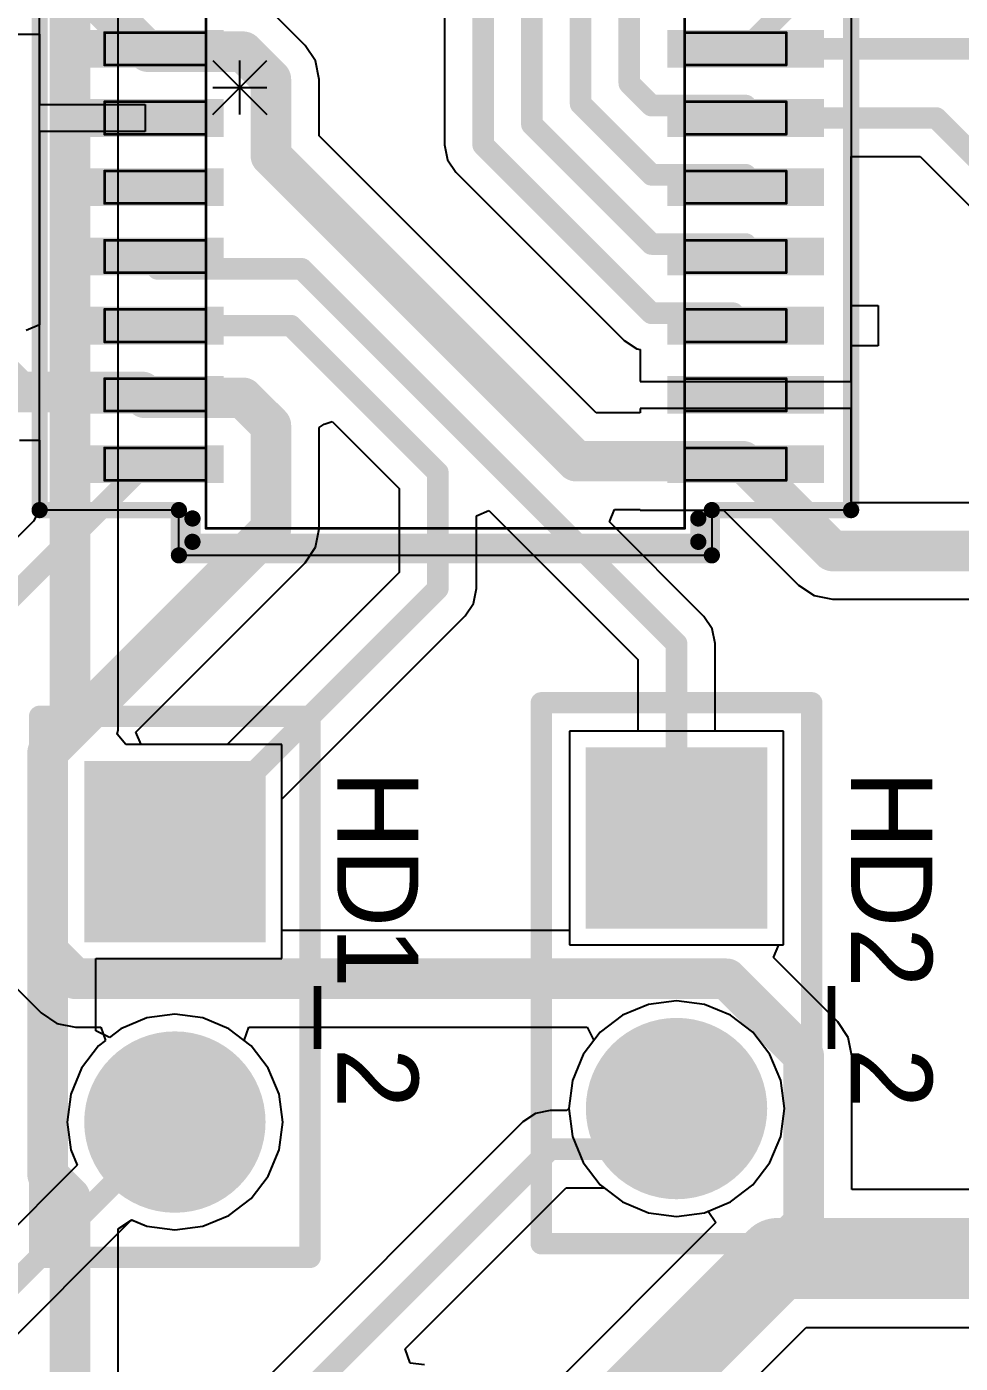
# Model space of a CAD drawing. Header units: millimetres. Extents: x 0.67 to 7.75, y 0.64 to 6.06.
# Drawn here: x 3.348 to 3.6931, y 1.9307 to 2.4248 of the extents above; entities that cross this region are included whole.
import ezdxf

# ---------------------------------------------------------------- set-up
doc = ezdxf.new("R2010")
doc.units = ezdxf.units.MM
doc.header["$MEASUREMENT"] = 0
for name, color, linetype in [('BottomLayer', 5, 'Continuous'), ('BottomSolder', 6, 'Continuous'), ('Mechanical13', 56, 'Continuous'), ('Mechanical15', 56, 'Continuous'), ('MultiLayer', 9, 'Continuous'), ('PadHoleLayer', 156, 'Continuous'), ('TopLayer', 1, 'Continuous'), ('TopOverlay', 2, 'Continuous'), ('TopPaste', 8, 'Continuous'), ('TopSolder', 216, 'Continuous')]:
    doc.layers.add(name, color=color, linetype=linetype)

# ---------------------------------------------------------------- blocks, each defined once
blk = doc.blocks.new('RU_14_66')
at = {"layer": 'Mechanical13'}
for p, q in [((-0.086, 0.07249), (-0.06601, 0.0525)), ((-0.086, 0.0525), (-0.06601, 0.07249)), ((-0.076, 0.0525), (-0.076, 0.07249)), ((-0.086, 0.0625), (-0.06601, 0.0625))]:
    blk.add_line(p, q, dxfattribs=at)
at = {"layer": 'Mechanical13', "const_width": 0.001}
for points in [[(-0.0885, -0.1005), (-0.0885, 0.1005)], [(-0.0885, 0.1005), (0.0885, 0.1005)], [(0.0885, -0.1005), (0.0885, 0.1005)], [(-0.126, 0.07077), (-0.126, 0.08277)], [(-0.126, 0.08277), (-0.0885, 0.08277)], [(-0.0885, 0.07077), (-0.0885, 0.08277)], [(0.0885, 0.08277), (0.126, 0.08277)], [(0.0885, 0.07077), (0.0885, 0.08277)], [(0.126, 0.07077), (0.126, 0.08277)], [(-0.126, 0.07077), (-0.0885, 0.07077)], [(0.0885, 0.07077), (0.126, 0.07077)], [(-0.126, 0.04518), (-0.126, 0.05718)], [(-0.126, 0.05718), (-0.0885, 0.05718)], [(-0.0885, 0.04518), (-0.0885, 0.05718)], [(0.0885, 0.05718), (0.126, 0.05718)], [(0.0885, 0.04518), (0.0885, 0.05718)], [(0.126, 0.04518), (0.126, 0.05718)], [(-0.126, 0.04518), (-0.0885, 0.04518)], [(0.0885, 0.04518), (0.126, 0.04518)], [(-0.126, 0.01959), (-0.126, 0.03159)], [(-0.126, 0.03159), (-0.0885, 0.03159)], [(-0.0885, 0.01959), (-0.0885, 0.03159)], [(0.0885, 0.03159), (0.126, 0.03159)], [(0.0885, 0.01959), (0.0885, 0.03159)], [(0.126, 0.01959), (0.126, 0.03159)], [(-0.126, 0.01959), (-0.0885, 0.01959)], [(0.0885, 0.01959), (0.126, 0.01959)], [(-0.126, -0.006), (-0.126, 0.006)], [(-0.126, 0.006), (-0.0885, 0.006)], [(-0.0885, -0.006), (-0.0885, 0.006)], [(0.0885, 0.006), (0.126, 0.006)], [(0.0885, -0.006), (0.0885, 0.006)], [(0.126, -0.006), (0.126, 0.006)], [(-0.126, -0.006), (-0.0885, -0.006)], [(0.0885, -0.006), (0.126, -0.006)], [(-0.126, -0.03159), (-0.126, -0.01959)], [(-0.126, -0.01959), (-0.0885, -0.01959)], [(-0.0885, -0.03159), (-0.0885, -0.01959)], [(0.0885, -0.01959), (0.126, -0.01959)], [(0.0885, -0.03159), (0.0885, -0.01959)], [(0.126, -0.03159), (0.126, -0.01959)], [(-0.126, -0.03159), (-0.0885, -0.03159)], [(0.0885, -0.03159), (0.126, -0.03159)], [(-0.126, -0.05718), (-0.126, -0.04518)], [(-0.126, -0.04518), (-0.0885, -0.04518)], [(-0.0885, -0.05718), (-0.0885, -0.04518)], [(0.0885, -0.04518), (0.126, -0.04518)], [(0.0885, -0.05718), (0.0885, -0.04518)], [(0.126, -0.05718), (0.126, -0.04518)], [(-0.126, -0.05718), (-0.0885, -0.05718)], [(0.0885, -0.05718), (0.126, -0.05718)], [(-0.126, -0.08277), (-0.126, -0.07077)], [(-0.126, -0.07077), (-0.0885, -0.07077)], [(-0.0885, -0.08277), (-0.0885, -0.07077)], [(0.0885, -0.07077), (0.126, -0.07077)], [(0.0885, -0.08277), (0.0885, -0.07077)], [(0.126, -0.08277), (0.126, -0.07077)], [(-0.126, -0.08277), (-0.0885, -0.08277)], [(0.0885, -0.08277), (0.126, -0.08277)], [(-0.0885, -0.1005), (0.0885, -0.1005)]]:
    blk.add_lwpolyline(points, dxfattribs=at)
at = {"layer": 'Mechanical13', "const_width": 0.0005}
for points in [[(-0.08875, 0.1005, 1), (-0.08825, 0.1005, 1)], [(-0.08875, 0.1005, 1), (-0.08825, 0.1005, 1)], [(0.08825, 0.1005, 1), (0.08875, 0.1005, 1)], [(0.08825, 0.1005, 1), (0.08875, 0.1005, 1)], [(-0.12625, 0.08277, 1), (-0.12575, 0.08277, 1)], [(-0.12625, 0.08277, 1), (-0.12575, 0.08277, 1)], [(-0.08875, 0.08277, 1), (-0.08825, 0.08277, 1)], [(-0.08875, 0.08277, 1), (-0.08825, 0.08277, 1)], [(0.08825, 0.08277, 1), (0.08875, 0.08277, 1)], [(0.08825, 0.08277, 1), (0.08875, 0.08277, 1)], [(0.12575, 0.08277, 1), (0.12625, 0.08277, 1)], [(0.12575, 0.08277, 1), (0.12625, 0.08277, 1)], [(-0.12625, 0.07077, 1), (-0.12575, 0.07077, 1)], [(-0.12625, 0.07077, 1), (-0.12575, 0.07077, 1)], [(-0.08875, 0.07077, 1), (-0.08825, 0.07077, 1)], [(-0.08875, 0.07077, 1), (-0.08825, 0.07077, 1)], [(0.08825, 0.07077, 1), (0.08875, 0.07077, 1)], [(0.08825, 0.07077, 1), (0.08875, 0.07077, 1)], [(0.12575, 0.07077, 1), (0.12625, 0.07077, 1)], [(0.12575, 0.07077, 1), (0.12625, 0.07077, 1)], [(-0.12625, 0.05718, 1), (-0.12575, 0.05718, 1)], [(-0.12625, 0.05718, 1), (-0.12575, 0.05718, 1)], [(-0.08875, 0.05718, 1), (-0.08825, 0.05718, 1)], [(-0.08875, 0.05718, 1), (-0.08825, 0.05718, 1)], [(0.08825, 0.05718, 1), (0.08875, 0.05718, 1)], [(0.08825, 0.05718, 1), (0.08875, 0.05718, 1)], [(0.12575, 0.05718, 1), (0.12625, 0.05718, 1)], [(0.12575, 0.05718, 1), (0.12625, 0.05718, 1)], [(-0.12625, 0.04518, 1), (-0.12575, 0.04518, 1)], [(-0.12625, 0.04518, 1), (-0.12575, 0.04518, 1)], [(-0.08875, 0.04518, 1), (-0.08825, 0.04518, 1)], [(-0.08875, 0.04518, 1), (-0.08825, 0.04518, 1)], [(0.08825, 0.04518, 1), (0.08875, 0.04518, 1)], [(0.08825, 0.04518, 1), (0.08875, 0.04518, 1)], [(0.12575, 0.04518, 1), (0.12625, 0.04518, 1)], [(0.12575, 0.04518, 1), (0.12625, 0.04518, 1)], [(-0.12625, 0.03159, 1), (-0.12575, 0.03159, 1)], [(-0.12625, 0.03159, 1), (-0.12575, 0.03159, 1)], [(-0.08875, 0.03159, 1), (-0.08825, 0.03159, 1)], [(-0.08875, 0.03159, 1), (-0.08825, 0.03159, 1)], [(0.08825, 0.03159, 1), (0.08875, 0.03159, 1)], [(0.08825, 0.03159, 1), (0.08875, 0.03159, 1)], [(0.12575, 0.03159, 1), (0.12625, 0.03159, 1)], [(0.12575, 0.03159, 1), (0.12625, 0.03159, 1)], [(-0.12625, 0.01959, 1), (-0.12575, 0.01959, 1)], [(-0.12625, 0.01959, 1), (-0.12575, 0.01959, 1)], [(-0.08875, 0.01959, 1), (-0.08825, 0.01959, 1)], [(-0.08875, 0.01959, 1), (-0.08825, 0.01959, 1)], [(0.08825, 0.01959, 1), (0.08875, 0.01959, 1)], [(0.08825, 0.01959, 1), (0.08875, 0.01959, 1)], [(0.12575, 0.01959, 1), (0.12625, 0.01959, 1)], [(0.12575, 0.01959, 1), (0.12625, 0.01959, 1)], [(-0.12625, 0.006, 1), (-0.12575, 0.006, 1)], [(-0.12625, 0.006, 1), (-0.12575, 0.006, 1)], [(-0.08875, 0.006, 1), (-0.08825, 0.006, 1)], [(-0.08875, 0.006, 1), (-0.08825, 0.006, 1)], [(0.08825, 0.006, 1), (0.08875, 0.006, 1)], [(0.08825, 0.006, 1), (0.08875, 0.006, 1)], [(0.12575, 0.006, 1), (0.12625, 0.006, 1)], [(0.12575, 0.006, 1), (0.12625, 0.006, 1)], [(-0.12625, -0.006, 1), (-0.12575, -0.006, 1)], [(-0.12625, -0.006, 1), (-0.12575, -0.006, 1)], [(-0.08875, -0.006, 1), (-0.08825, -0.006, 1)], [(-0.08875, -0.006, 1), (-0.08825, -0.006, 1)], [(0.08825, -0.006, 1), (0.08875, -0.006, 1)], [(0.08825, -0.006, 1), (0.08875, -0.006, 1)], [(0.12575, -0.006, 1), (0.12625, -0.006, 1)], [(0.12575, -0.006, 1), (0.12625, -0.006, 1)], [(-0.12625, -0.01959, 1), (-0.12575, -0.01959, 1)], [(-0.12625, -0.01959, 1), (-0.12575, -0.01959, 1)], [(-0.08875, -0.01959, 1), (-0.08825, -0.01959, 1)], [(-0.08875, -0.01959, 1), (-0.08825, -0.01959, 1)], [(0.08825, -0.01959, 1), (0.08875, -0.01959, 1)], [(0.08825, -0.01959, 1), (0.08875, -0.01959, 1)], [(0.12575, -0.01959, 1), (0.12625, -0.01959, 1)], [(0.12575, -0.01959, 1), (0.12625, -0.01959, 1)], [(-0.12625, -0.03159, 1), (-0.12575, -0.03159, 1)], [(-0.12625, -0.03159, 1), (-0.12575, -0.03159, 1)], [(-0.08875, -0.03159, 1), (-0.08825, -0.03159, 1)], [(-0.08875, -0.03159, 1), (-0.08825, -0.03159, 1)], [(0.08825, -0.03159, 1), (0.08875, -0.03159, 1)], [(0.08825, -0.03159, 1), (0.08875, -0.03159, 1)], [(0.12575, -0.03159, 1), (0.12625, -0.03159, 1)], [(0.12575, -0.03159, 1), (0.12625, -0.03159, 1)], [(-0.12625, -0.04518, 1), (-0.12575, -0.04518, 1)], [(-0.12625, -0.04518, 1), (-0.12575, -0.04518, 1)], [(-0.08875, -0.04518, 1), (-0.08825, -0.04518, 1)], [(-0.08875, -0.04518, 1), (-0.08825, -0.04518, 1)], [(0.08825, -0.04518, 1), (0.08875, -0.04518, 1)], [(0.08825, -0.04518, 1), (0.08875, -0.04518, 1)], [(0.12575, -0.04518, 1), (0.12625, -0.04518, 1)], [(0.12575, -0.04518, 1), (0.12625, -0.04518, 1)], [(-0.12625, -0.05718, 1), (-0.12575, -0.05718, 1)], [(-0.12625, -0.05718, 1), (-0.12575, -0.05718, 1)], [(-0.08875, -0.05718, 1), (-0.08825, -0.05718, 1)], [(-0.08875, -0.05718, 1), (-0.08825, -0.05718, 1)], [(0.08825, -0.05718, 1), (0.08875, -0.05718, 1)], [(0.08825, -0.05718, 1), (0.08875, -0.05718, 1)], [(0.12575, -0.05718, 1), (0.12625, -0.05718, 1)], [(0.12575, -0.05718, 1), (0.12625, -0.05718, 1)], [(-0.12625, -0.07077, 1), (-0.12575, -0.07077, 1)], [(-0.12625, -0.07077, 1), (-0.12575, -0.07077, 1)], [(-0.08875, -0.07077, 1), (-0.08825, -0.07077, 1)], [(-0.08875, -0.07077, 1), (-0.08825, -0.07077, 1)], [(0.08825, -0.07077, 1), (0.08875, -0.07077, 1)], [(0.08825, -0.07077, 1), (0.08875, -0.07077, 1)], [(0.12575, -0.07077, 1), (0.12625, -0.07077, 1)], [(0.12575, -0.07077, 1), (0.12625, -0.07077, 1)], [(-0.12625, -0.08277, 1), (-0.12575, -0.08277, 1)], [(-0.12625, -0.08277, 1), (-0.12575, -0.08277, 1)], [(-0.08875, -0.08277, 1), (-0.08825, -0.08277, 1)], [(-0.08875, -0.08277, 1), (-0.08825, -0.08277, 1)], [(0.08825, -0.08277, 1), (0.08875, -0.08277, 1)], [(0.08825, -0.08277, 1), (0.08875, -0.08277, 1)], [(0.12575, -0.08277, 1), (0.12625, -0.08277, 1)], [(0.12575, -0.08277, 1), (0.12625, -0.08277, 1)], [(-0.08875, -0.1005, 1), (-0.08825, -0.1005, 1)], [(-0.08875, -0.1005, 1), (-0.08825, -0.1005, 1)], [(0.08825, -0.1005, 1), (0.08875, -0.1005, 1)], [(0.08825, -0.1005, 1), (0.08875, -0.1005, 1)]]:
    blk.add_lwpolyline(points, format="xyb", close=True, dxfattribs=at)
at = {"layer": 'Mechanical13'}
blk.add_lwpolyline([(0.012, 0.1005, -1), (-0.012, 0.1005)], format="xyb", dxfattribs=at)
for points in [[(-0.012, 0.1005, 1), (-0.012, 0.1005, 1)], [(0.012, 0.1005, 1), (0.012, 0.1005, 1)]]:
    blk.add_lwpolyline(points, format="xyb", close=True, dxfattribs=at)
at = {"layer": 'Mechanical15'}
for p, q in [((-0.0985, 0.09377), (-0.0985, 0.1105)), ((-0.0985, 0.1105), (0.0985, 0.1105)), ((0.0985, 0.1105), (0.0985, 0.09377)), ((-0.15, -0.09377), (-0.15, 0.09377)), ((-0.15, 0.09377), (-0.0985, 0.09377)), ((0.0985, 0.09377), (0.15, 0.09377)), ((0.15, 0.09377), (0.15, -0.09377)), ((-0.0985, -0.09377), (-0.15, -0.09377)), ((-0.0985, -0.1105), (-0.0985, -0.09377)), ((0.15, -0.09377), (0.0985, -0.09377)), ((0.0985, -0.09377), (0.0985, -0.1105)), ((0.0985, -0.1105), (-0.0985, -0.1105))]:
    blk.add_line(p, q, dxfattribs=at)
at = {"layer": 'Mechanical15', "const_width": 0.006}
for points in [[(-0.0985, 0.1105), (0.0985, 0.1105)], [(-0.0985, 0.09377), (-0.0985, 0.1105)], [(0.0985, 0.09377), (0.0985, 0.1105)], [(-0.15, 0.09377), (-0.0985, 0.09377)], [(-0.15, -0.09377), (-0.15, 0.09377)], [(0.0985, 0.09377), (0.15, 0.09377)], [(0.15, -0.09377), (0.15, 0.09377)], [(-0.15, -0.09377), (-0.0985, -0.09377)], [(-0.0985, -0.1105), (-0.0985, -0.09377)], [(0.0985, -0.1105), (0.0985, -0.09377)], [(0.0985, -0.09377), (0.15, -0.09377)], [(-0.0985, -0.1105), (0.0985, -0.1105)]]:
    blk.add_lwpolyline(points, dxfattribs=at)
at = {"layer": 'Mechanical15', "const_width": 0.003}
for points in [[(-0.1, 0.1105, 1), (-0.097, 0.1105, 1)], [(-0.1, 0.1105, 1), (-0.097, 0.1105, 1)], [(0.097, 0.1105, 1), (0.1, 0.1105, 1)], [(0.097, 0.1105, 1), (0.1, 0.1105, 1)], [(-0.1515, 0.09377, 1), (-0.1485, 0.09377, 1)], [(-0.1515, 0.09377, 1), (-0.1485, 0.09377, 1)], [(-0.1, 0.09377, 1), (-0.097, 0.09377, 1)], [(-0.1, 0.09377, 1), (-0.097, 0.09377, 1)], [(0.097, 0.09377, 1), (0.1, 0.09377, 1)], [(0.097, 0.09377, 1), (0.1, 0.09377, 1)], [(0.1485, 0.09377, 1), (0.1515, 0.09377, 1)], [(0.1485, 0.09377, 1), (0.1515, 0.09377, 1)], [(-0.1515, -0.09377, 1), (-0.1485, -0.09377, 1)], [(-0.1515, -0.09377, 1), (-0.1485, -0.09377, 1)], [(-0.1, -0.09377, 1), (-0.097, -0.09377, 1)], [(-0.1, -0.09377, 1), (-0.097, -0.09377, 1)], [(0.097, -0.09377, 1), (0.1, -0.09377, 1)], [(0.097, -0.09377, 1), (0.1, -0.09377, 1)], [(0.1485, -0.09377, 1), (0.1515, -0.09377, 1)], [(0.1485, -0.09377, 1), (0.1515, -0.09377, 1)], [(-0.1, -0.1105, 1), (-0.097, -0.1105, 1)], [(-0.1, -0.1105, 1), (-0.097, -0.1105, 1)], [(0.097, -0.1105, 1), (0.1, -0.1105, 1)], [(0.097, -0.1105, 1), (0.1, -0.1105, 1)]]:
    blk.add_lwpolyline(points, format="xyb", close=True, dxfattribs=at)
at = {"layer": 'TopLayer'}
for points in [[(-0.14, 0.06977), (-0.082, 0.06977), (-0.14, 0.08377), (-0.082, 0.08377)], [(0.082, 0.06977), (0.14, 0.06977), (0.082, 0.08377), (0.14, 0.08377)], [(-0.14, 0.04418), (-0.082, 0.04418), (-0.14, 0.05818), (-0.082, 0.05818)], [(0.082, 0.04418), (0.14, 0.04418), (0.082, 0.05818), (0.14, 0.05818)], [(-0.14, 0.01859), (-0.082, 0.01859), (-0.14, 0.03259), (-0.082, 0.03259)], [(0.082, 0.01859), (0.14, 0.01859), (0.082, 0.03259), (0.14, 0.03259)], [(-0.14, -0.007), (-0.082, -0.007), (-0.14, 0.007), (-0.082, 0.007)], [(0.082, -0.007), (0.14, -0.007), (0.082, 0.007), (0.14, 0.007)], [(-0.14, -0.03259), (-0.082, -0.03259), (-0.14, -0.01859), (-0.082, -0.01859)], [(0.082, -0.03259), (0.14, -0.03259), (0.082, -0.01859), (0.14, -0.01859)], [(-0.14, -0.05818), (-0.082, -0.05818), (-0.14, -0.04418), (-0.082, -0.04418)], [(0.082, -0.05818), (0.14, -0.05818), (0.082, -0.04418), (0.14, -0.04418)], [(-0.14, -0.08377), (-0.082, -0.08377), (-0.14, -0.06977), (-0.082, -0.06977)], [(0.082, -0.08377), (0.14, -0.08377), (0.082, -0.06977), (0.14, -0.06977)]]:
    blk.add_solid(points, dxfattribs=at)
at = {"layer": 'TopOverlay'}
for p, q in [((-0.1335, 0.11076), (-0.11351, 0.09077)), ((-0.1335, 0.09077), (-0.11351, 0.11076)), ((-0.1235, 0.09077), (-0.1235, 0.11076)), ((-0.1335, 0.10077), (-0.11351, 0.10077)), ((0.15, -0.03309), (0.15, -0.01809)), ((0.15, -0.01809), (0.16, -0.01809)), ((0.16, -0.01809), (0.16, -0.03309)), ((0.16, -0.03309), (0.15, -0.03309))]:
    blk.add_line(p, q, dxfattribs=at)
at = {"layer": 'TopOverlay', "const_width": 0.006}
for points in [[(-0.0935, 0.09687), (-0.0935, 0.1055)], [(-0.0935, 0.1055), (0.0935, 0.1055)], [(0.0935, 0.09687), (0.0935, 0.1055)], [(-0.0935, -0.1055), (-0.0935, -0.09687)], [(0.0935, -0.1055), (0.0935, -0.09687)], [(-0.0935, -0.1055), (0.0935, -0.1055)]]:
    blk.add_lwpolyline(points, dxfattribs=at)
at = {"layer": 'TopOverlay', "const_width": 0.003}
for points in [[(-0.095, 0.1055, 1), (-0.092, 0.1055, 1)], [(-0.095, 0.1055, 1), (-0.092, 0.1055, 1)], [(0.092, 0.1055, 1), (0.095, 0.1055, 1)], [(0.092, 0.1055, 1), (0.095, 0.1055, 1)], [(-0.095, 0.09687, 1), (-0.092, 0.09687, 1)], [(0.092, 0.09687, 1), (0.095, 0.09687, 1)], [(-0.095, -0.09687, 1), (-0.092, -0.09687, 1)], [(0.092, -0.09687, 1), (0.095, -0.09687, 1)], [(-0.095, -0.1055, 1), (-0.092, -0.1055, 1)], [(-0.095, -0.1055, 1), (-0.092, -0.1055, 1)], [(0.092, -0.1055, 1), (0.095, -0.1055, 1)], [(0.092, -0.1055, 1), (0.095, -0.1055, 1)]]:
    blk.add_lwpolyline(points, format="xyb", close=True, dxfattribs=at)
at = {"layer": 'TopPaste'}
for points in [[(-0.14, 0.06977), (-0.082, 0.06977), (-0.14, 0.08377), (-0.082, 0.08377)], [(0.082, 0.06977), (0.14, 0.06977), (0.082, 0.08377), (0.14, 0.08377)], [(-0.14, 0.04418), (-0.082, 0.04418), (-0.14, 0.05818), (-0.082, 0.05818)], [(0.082, 0.04418), (0.14, 0.04418), (0.082, 0.05818), (0.14, 0.05818)], [(-0.14, 0.01859), (-0.082, 0.01859), (-0.14, 0.03259), (-0.082, 0.03259)], [(0.082, 0.01859), (0.14, 0.01859), (0.082, 0.03259), (0.14, 0.03259)], [(-0.14, -0.007), (-0.082, -0.007), (-0.14, 0.007), (-0.082, 0.007)], [(0.082, -0.007), (0.14, -0.007), (0.082, 0.007), (0.14, 0.007)], [(-0.14, -0.03259), (-0.082, -0.03259), (-0.14, -0.01859), (-0.082, -0.01859)], [(0.082, -0.03259), (0.14, -0.03259), (0.082, -0.01859), (0.14, -0.01859)], [(-0.14, -0.05818), (-0.082, -0.05818), (-0.14, -0.04418), (-0.082, -0.04418)], [(0.082, -0.05818), (0.14, -0.05818), (0.082, -0.04418), (0.14, -0.04418)], [(-0.14, -0.08377), (-0.082, -0.08377), (-0.14, -0.06977), (-0.082, -0.06977)], [(0.082, -0.08377), (0.14, -0.08377), (0.082, -0.06977), (0.14, -0.06977)]]:
    blk.add_solid(points, dxfattribs=at)
at = {"layer": 'TopSolder'}
for points in [[(-0.14, 0.06977), (-0.082, 0.06977), (-0.14, 0.08377), (-0.082, 0.08377)], [(0.082, 0.06977), (0.14, 0.06977), (0.082, 0.08377), (0.14, 0.08377)], [(-0.14, 0.04418), (-0.082, 0.04418), (-0.14, 0.05818), (-0.082, 0.05818)], [(0.082, 0.04418), (0.14, 0.04418), (0.082, 0.05818), (0.14, 0.05818)], [(-0.14, 0.01859), (-0.082, 0.01859), (-0.14, 0.03259), (-0.082, 0.03259)], [(0.082, 0.01859), (0.14, 0.01859), (0.082, 0.03259), (0.14, 0.03259)], [(-0.14, -0.007), (-0.082, -0.007), (-0.14, 0.007), (-0.082, 0.007)], [(0.082, -0.007), (0.14, -0.007), (0.082, 0.007), (0.14, 0.007)], [(-0.14, -0.03259), (-0.082, -0.03259), (-0.14, -0.01859), (-0.082, -0.01859)], [(0.082, -0.03259), (0.14, -0.03259), (0.082, -0.01859), (0.14, -0.01859)], [(-0.14, -0.05818), (-0.082, -0.05818), (-0.14, -0.04418), (-0.082, -0.04418)], [(0.082, -0.05818), (0.14, -0.05818), (0.082, -0.04418), (0.14, -0.04418)], [(-0.14, -0.08377), (-0.082, -0.08377), (-0.14, -0.06977), (-0.082, -0.06977)], [(0.082, -0.08377), (0.14, -0.08377), (0.082, -0.06977), (0.14, -0.06977)]]:
    blk.add_solid(points, dxfattribs=at)
blk = doc.blocks.new('HDR1X2_78')
at = {"layer": 'BottomLayer', "const_width": 0.02953}
blk.add_lwpolyline([(0.08524, 0, 1), (0.11476, 0, 1)], format="xyb", close=True, dxfattribs=at)
at = {"layer": 'BottomLayer'}
blk.add_solid([(-0.02953, -0.02953), (0.02953, -0.02953), (-0.02953, 0.02953), (0.02953, 0.02953)], dxfattribs=at)
at = {"layer": 'BottomSolder', "const_width": 0.03353}
blk.add_lwpolyline([(0.08324, 0, 1), (0.11676, 0, 1)], format="xyb", close=True, dxfattribs=at)
at = {"layer": 'BottomSolder'}
blk.add_solid([(-0.03353, -0.03353), (0.03353, -0.03353), (-0.03353, 0.03353), (0.03353, 0.03353)], dxfattribs=at)
at = {"layer": 'MultiLayer', "const_width": 0.02953}
blk.add_lwpolyline([(0.08524, 0, 1), (0.11476, 0, 1)], format="xyb", close=True, dxfattribs=at)
at = {"layer": 'MultiLayer'}
blk.add_solid([(-0.02953, -0.02953), (0.02953, -0.02953), (-0.02953, 0.02953), (0.02953, 0.02953)], dxfattribs=at)
at = {"layer": 'PadHoleLayer', "const_width": 0.01772}
for points in [[(-0.00886, 0, 1), (0.00886, 0, 1)], [(0.09114, 0, 1), (0.10886, 0, 1)]]:
    blk.add_lwpolyline(points, format="xyb", close=True, dxfattribs=at)
at = {"layer": 'TopLayer', "const_width": 0.02953}
blk.add_lwpolyline([(0.08524, 0, 1), (0.11476, 0, 1)], format="xyb", close=True, dxfattribs=at)
at = {"layer": 'TopLayer'}
blk.add_solid([(-0.02953, -0.02953), (0.02953, -0.02953), (-0.02953, 0.02953), (0.02953, 0.02953)], dxfattribs=at)
at = {"layer": 'TopOverlay', "const_width": 0.00787}
for points in [[(-0.05, -0.05), (-0.05, 0.05)], [(0.15, 0.05), (-0.05, 0.05)], [(0.15, -0.05), (0.15, 0.05)], [(0.15, -0.05), (-0.05, -0.05)]]:
    blk.add_lwpolyline(points, dxfattribs=at)
at = {"layer": 'TopOverlay', "const_width": 0.00394}
for points in [[(-0.05197, 0.05, 1), (-0.04803, 0.05, 1)], [(-0.05197, 0.05, 1), (-0.04803, 0.05, 1)], [(0.14803, 0.05, 1), (0.15197, 0.05, 1)], [(0.14803, 0.05, 1), (0.15197, 0.05, 1)], [(-0.05197, -0.05, 1), (-0.04803, -0.05, 1)], [(-0.05197, -0.05, 1), (-0.04803, -0.05, 1)], [(0.14803, -0.05, 1), (0.15197, -0.05, 1)], [(0.14803, -0.05, 1), (0.15197, -0.05, 1)]]:
    blk.add_lwpolyline(points, format="xyb", close=True, dxfattribs=at)
at = {"layer": 'TopSolder', "const_width": 0.03353}
blk.add_lwpolyline([(0.08324, 0, 1), (0.11676, 0, 1)], format="xyb", close=True, dxfattribs=at)
at = {"layer": 'TopSolder'}
blk.add_solid([(-0.03353, -0.03353), (0.03353, -0.03353), (-0.03353, 0.03353), (0.03353, 0.03353)], dxfattribs=at)
blk = doc.blocks.new('HDR1X2_79')
at = {"layer": 'BottomLayer', "const_width": 0.02953}
blk.add_lwpolyline([(0.08524, 0, 1), (0.11476, 0, 1)], format="xyb", close=True, dxfattribs=at)
at = {"layer": 'BottomLayer'}
blk.add_solid([(-0.02953, -0.02953), (0.02953, -0.02953), (-0.02953, 0.02953), (0.02953, 0.02953)], dxfattribs=at)
at = {"layer": 'BottomSolder', "const_width": 0.03353}
blk.add_lwpolyline([(0.08324, 0, 1), (0.11676, 0, 1)], format="xyb", close=True, dxfattribs=at)
at = {"layer": 'BottomSolder'}
blk.add_solid([(-0.03353, -0.03353), (0.03353, -0.03353), (-0.03353, 0.03353), (0.03353, 0.03353)], dxfattribs=at)
at = {"layer": 'MultiLayer', "const_width": 0.02953}
blk.add_lwpolyline([(0.08524, 0, 1), (0.11476, 0, 1)], format="xyb", close=True, dxfattribs=at)
at = {"layer": 'MultiLayer'}
blk.add_solid([(-0.02953, -0.02953), (0.02953, -0.02953), (-0.02953, 0.02953), (0.02953, 0.02953)], dxfattribs=at)
at = {"layer": 'PadHoleLayer', "const_width": 0.01772}
for points in [[(-0.00886, 0, 1), (0.00886, 0, 1)], [(0.09114, 0, 1), (0.10886, 0, 1)]]:
    blk.add_lwpolyline(points, format="xyb", close=True, dxfattribs=at)
at = {"layer": 'TopLayer', "const_width": 0.02953}
blk.add_lwpolyline([(0.08524, 0, 1), (0.11476, 0, 1)], format="xyb", close=True, dxfattribs=at)
at = {"layer": 'TopLayer'}
blk.add_solid([(-0.02953, -0.02953), (0.02953, -0.02953), (-0.02953, 0.02953), (0.02953, 0.02953)], dxfattribs=at)
at = {"layer": 'TopOverlay', "const_width": 0.00787}
for points in [[(-0.05, -0.05), (-0.05, 0.05)], [(0.15, 0.05), (-0.05, 0.05)], [(0.15, -0.05), (0.15, 0.05)], [(0.15, -0.05), (-0.05, -0.05)]]:
    blk.add_lwpolyline(points, dxfattribs=at)
at = {"layer": 'TopOverlay', "const_width": 0.00394}
for points in [[(-0.05197, 0.05, 1), (-0.04803, 0.05, 1)], [(-0.05197, 0.05, 1), (-0.04803, 0.05, 1)], [(0.14803, 0.05, 1), (0.15197, 0.05, 1)], [(0.14803, 0.05, 1), (0.15197, 0.05, 1)], [(-0.05197, -0.05, 1), (-0.04803, -0.05, 1)], [(-0.05197, -0.05, 1), (-0.04803, -0.05, 1)], [(0.14803, -0.05, 1), (0.15197, -0.05, 1)], [(0.14803, -0.05, 1), (0.15197, -0.05, 1)]]:
    blk.add_lwpolyline(points, format="xyb", close=True, dxfattribs=at)
at = {"layer": 'TopSolder', "const_width": 0.03353}
blk.add_lwpolyline([(0.08324, 0, 1), (0.11676, 0, 1)], format="xyb", close=True, dxfattribs=at)
at = {"layer": 'TopSolder'}
blk.add_solid([(-0.03353, -0.03353), (0.03353, -0.03353), (-0.03353, 0.03353), (0.03353, 0.03353)], dxfattribs=at)

msp = doc.modelspace()

# ---------------------------------------------------------------- linework, layer by layer
at = {"layer": 'BottomLayer'}
for p, q in [((3.38184, 2.1649), (3.38184, 2.43161)), ((3.38152, 2.16328), (3.38184, 2.16489)), ((3.38184, 2.16489), (3.38184, 2.1649)), ((3.62778, 2.16441), (3.54872, 2.16441)), ((3.54872, 2.16441), (3.54872, 2.08536)), ((3.62778, 2.08536), (3.62778, 2.16441)), ((3.38469, 2.15941), (3.38152, 2.16328)), ((3.44232, 2.15941), (3.38469, 2.15941)), ((3.44232, 2.08036), (3.44232, 2.15941)), ((3.54872, 2.08536), (3.62778, 2.08536)), ((3.37361, 2.05362), (3.37361, 2.08036)), ((3.37361, 2.08036), (3.44232, 2.08036)), ((3.57793, 2.0634), (3.56832, 2.05941)), ((3.58825, 2.06475), (3.57793, 2.0634)), ((3.59857, 2.0634), (3.58825, 2.06475)), ((3.60819, 2.05941), (3.59857, 2.0634)), ((3.39248, 2.0584), (3.38286, 2.05441)), ((3.4028, 2.05975), (3.39248, 2.0584)), ((3.41311, 2.0584), (3.4028, 2.05975)), ((3.42273, 2.05441), (3.41311, 2.0584)), ((3.56832, 2.05941), (3.56006, 2.05308)), ((3.61644, 2.05308), (3.60819, 2.05941)), ((3.37861, 2.05115), (3.37361, 2.05362)), ((3.38286, 2.05441), (3.37861, 2.05115)), ((3.43099, 2.04808), (3.42273, 2.05441)), ((3.56006, 2.05308), (3.55372, 2.04482)), ((3.62278, 2.04482), (3.61644, 2.05308)), ((3.43732, 2.03982), (3.43099, 2.04808)), ((3.55372, 2.04482), (3.54974, 2.0352)), ((3.62676, 2.0352), (3.62278, 2.04482)), ((3.44131, 2.0302), (3.43732, 2.03982)), ((3.54974, 2.0352), (3.54838, 2.02489)), ((3.62812, 2.02489), (3.62676, 2.0352)), ((3.44266, 2.01989), (3.44131, 2.0302)), ((3.54838, 2.02489), (3.54974, 2.01457)), ((3.62676, 2.01457), (3.62812, 2.02489)), ((3.44131, 2.00957), (3.44266, 2.01989)), ((3.54974, 2.01457), (3.55372, 2.00495)), ((3.62278, 2.00495), (3.62676, 2.01457)), ((3.43732, 1.99995), (3.44131, 2.00957)), ((3.55372, 2.00495), (3.56006, 1.99669)), ((3.61644, 1.99669), (3.62278, 2.00495)), ((3.43099, 1.99169), (3.43732, 1.99995)), ((3.56006, 1.99669), (3.56832, 1.99036)), ((3.60819, 1.99036), (3.61644, 1.99669)), ((3.42273, 1.98536), (3.43099, 1.99169)), ((3.56832, 1.99036), (3.57793, 1.98638)), ((3.57793, 1.98638), (3.58825, 1.98502)), ((3.58825, 1.98502), (3.59857, 1.98638)), ((3.59857, 1.98638), (3.60819, 1.99036)), ((3.38184, 1.98037), (3.38684, 1.98371)), ((3.38684, 1.98371), (3.39248, 1.98138)), ((3.39248, 1.98138), (3.4028, 1.98002)), ((3.4028, 1.98002), (3.41311, 1.98138)), ((3.41311, 1.98138), (3.42273, 1.98536)), ((3.38184, 1.86349), (3.38184, 1.98037))]:
    msp.add_line(p, q, dxfattribs=at)
at = {"layer": 'BottomLayer', "const_width": 0.015}
for points in [[(3.364, 2.16489), (3.364, 2.439)], [(3.35577, 2.15666), (3.364, 2.16489)], [(3.35577, 2.00041), (3.35577, 2.15666)], [(3.35577, 2.00041), (3.364, 1.99217)], [(3.364, 1.8561), (3.364, 1.99217)]]:
    msp.add_lwpolyline(points, dxfattribs=at)
at = {"layer": 'BottomLayer', "const_width": 0.0075}
for points in [[(3.36025, 2.16489, 1), (3.36775, 2.16489, 1)], [(3.36025, 2.16489, 1), (3.36775, 2.16489, 1)], [(3.35202, 2.15666, 1), (3.35952, 2.15666, 1)], [(3.35202, 2.15666, 1), (3.35952, 2.15666, 1)], [(3.35202, 2.00041, 1), (3.35952, 2.00041, 1)], [(3.35202, 2.00041, 1), (3.35952, 2.00041, 1)], [(3.36025, 1.99217, 1), (3.36775, 1.99217, 1)], [(3.36025, 1.99217, 1), (3.36775, 1.99217, 1)]]:
    msp.add_lwpolyline(points, format="xyb", close=True, dxfattribs=at)
at = {"layer": 'TopLayer'}
for p, q in [((3.50252, 2.53179), (3.50252, 2.38109)), ((3.45091, 2.41793), (3.44066, 2.42818)), ((3.29079, 2.42204), (3.3528, 2.42204)), ((3.3528, 2.42204), (3.3528, 2.39607)), ((3.45478, 2.41214), (3.45091, 2.41793)), ((3.45091, 2.41793), (3.45091, 2.41793)), ((3.45614, 2.40532), (3.45478, 2.41214)), ((3.45614, 2.3845), (3.45614, 2.40532)), ((3.3528, 2.39607), (3.3918, 2.39607)), ((3.3918, 2.39607), (3.3918, 2.38607)), ((3.3918, 2.38607), (3.3528, 2.38607)), ((3.3528, 2.38607), (3.3528, 2.37407)), ((3.55859, 2.28205), (3.45614, 2.3845)), ((3.50252, 2.38109), (3.50252, 2.38109)), ((3.50252, 2.38109), (3.50361, 2.37562)), ((3.6528, 2.34848), (3.6528, 2.37679)), ((3.6528, 2.37679), (3.6783, 2.37679)), ((3.6783, 2.37679), (3.7398, 2.31529)), ((3.3528, 2.37407), (3.3528, 2.34848)), ((3.50361, 2.37562), (3.5067, 2.37099)), ((3.5067, 2.37099), (3.5689, 2.30879)), ((3.3528, 2.34848), (3.3528, 2.3146)), ((3.6528, 2.32289), (3.6528, 2.34848)), ((3.6528, 2.2973), (3.6528, 2.32289)), ((3.3528, 2.3146), (3.3478, 2.31253)), ((3.5689, 2.30879), (3.5689, 2.30879)), ((3.5689, 2.30879), (3.57353, 2.3057)), ((3.57353, 2.3057), (3.5748, 2.30545)), ((3.5748, 2.30545), (3.5748, 2.2937)), ((3.5748, 2.2937), (3.6528, 2.2937)), ((3.6528, 2.2937), (3.6528, 2.2973)), ((3.6528, 2.2837), (3.5748, 2.2837)), ((3.5748, 2.2837), (3.5748, 2.28205)), ((3.6528, 2.24935), (3.6528, 2.2837)), ((3.45614, 2.2766), (3.45794, 2.27793)), ((3.45794, 2.27793), (3.46093, 2.27888)), ((3.46093, 2.27888), (3.48573, 2.25409)), ((3.5748, 2.28205), (3.55859, 2.28205)), ((3.45614, 2.23919), (3.45614, 2.2766)), ((3.3453, 2.27195), (3.3528, 2.27195)), ((3.3528, 2.27195), (3.3528, 2.24611)), ((3.48573, 2.25409), (3.48573, 2.223)), ((3.6533, 2.24884), (3.6528, 2.24935)), ((3.793, 2.24884), (3.6533, 2.24884)), ((3.3528, 2.24611), (3.35056, 2.24207)), ((3.3528, 2.24611), (3.3528, 2.24611)), ((3.3528, 2.24611), (3.3528, 2.24611)), ((3.51427, 2.24401), (3.51889, 2.24592)), ((3.51427, 2.21709), (3.51427, 2.24401)), ((3.51889, 2.24592), (3.57398, 2.19084)), ((3.56344, 2.24174), (3.56536, 2.24636)), ((3.56536, 2.24636), (3.5748, 2.24636)), ((3.5748, 2.24636), (3.5748, 2.24611)), ((3.5748, 2.24611), (3.60556, 2.24611)), ((3.60556, 2.24611), (3.63329, 2.21838)), ((3.35056, 2.24207), (3.3127, 2.20421)), ((3.45478, 2.23236), (3.45614, 2.23919)), ((3.45614, 2.23919), (3.45614, 2.23919)), ((3.59834, 2.20684), (3.56344, 2.24174)), ((3.45091, 2.22657), (3.45478, 2.23236)), ((3.38837, 2.16403), (3.45091, 2.22657)), ((3.45091, 2.22657), (3.45091, 2.22657)), ((3.48573, 2.223), (3.42214, 2.15941)), ((3.51319, 2.21163), (3.51427, 2.21709)), ((3.51427, 2.21709), (3.51427, 2.21709)), ((3.63329, 2.21838), (3.63329, 2.21838)), ((3.63329, 2.21838), (3.63908, 2.21452)), ((3.63908, 2.21452), (3.64591, 2.21316)), ((3.51009, 2.207), (3.51319, 2.21163)), ((3.64591, 2.21316), (3.64591, 2.21316)), ((3.64591, 2.21316), (3.78561, 2.21316)), ((3.44232, 2.13923), (3.51009, 2.207)), ((3.51009, 2.207), (3.51009, 2.207)), ((3.60144, 2.20221), (3.59834, 2.20684)), ((3.59834, 2.20684), (3.59834, 2.20684)), ((3.60253, 2.19675), (3.60144, 2.20221)), ((3.60253, 2.16441), (3.60253, 2.19675)), ((3.57398, 2.19084), (3.57398, 2.16441)), ((3.57398, 2.16441), (3.54872, 2.16441)), ((3.54872, 2.16441), (3.54872, 2.0907)), ((3.62778, 2.16441), (3.60253, 2.16441)), ((3.62778, 2.08536), (3.62778, 2.16441)), ((3.39029, 2.15941), (3.38837, 2.16403)), ((3.42214, 2.15941), (3.39029, 2.15941)), ((3.44232, 2.0907), (3.44232, 2.13923)), ((3.54872, 2.0907), (3.44232, 2.0907)), ((3.62414, 2.08074), (3.62605, 2.08536)), ((3.62605, 2.08536), (3.62778, 2.08536)), ((3.6479, 2.05698), (3.62414, 2.08074)), ((3.34315, 2.07049), (3.3534, 2.06024)), ((3.3534, 2.06024), (3.3534, 2.06024)), ((3.3534, 2.06024), (3.35919, 2.05637)), ((3.35919, 2.05637), (3.36602, 2.05502)), ((3.65176, 2.05119), (3.6479, 2.05698)), ((3.36602, 2.05502), (3.37543, 2.05502)), ((3.37543, 2.05502), (3.37713, 2.05002)), ((3.42846, 2.05002), (3.43016, 2.05502)), ((3.43016, 2.05502), (3.55524, 2.05502)), ((3.55524, 2.05502), (3.55771, 2.05002)), ((3.65312, 2.04437), (3.65176, 2.05119)), ((3.3746, 2.04808), (3.36827, 2.03982)), ((3.37713, 2.05002), (3.3746, 2.04808)), ((3.43099, 2.04808), (3.42846, 2.05002)), ((3.43732, 2.03982), (3.43099, 2.04808)), ((3.55771, 2.05002), (3.55372, 2.04482)), ((3.55372, 2.04482), (3.54974, 2.0352)), ((3.65312, 2.04436), (3.65312, 2.04437)), ((3.65312, 1.99492), (3.65312, 2.04436)), ((3.36827, 2.03982), (3.36429, 2.0302)), ((3.44131, 2.0302), (3.43732, 2.03982)), ((3.54974, 2.0352), (3.54838, 2.02489)), ((3.36429, 2.0302), (3.36293, 2.01989)), ((3.44266, 2.01989), (3.44131, 2.0302)), ((3.53612, 2.02307), (3.53149, 2.01998)), ((3.54158, 2.02416), (3.53612, 2.02307)), ((3.54775, 2.02416), (3.54158, 2.02416)), ((3.54158, 2.02416), (3.54158, 2.02416)), ((3.54838, 2.02489), (3.54775, 2.02416)), ((3.36293, 2.01989), (3.36429, 2.00957)), ((3.53149, 2.01998), (3.36927, 1.85776)), ((3.44131, 2.00957), (3.44266, 2.01989)), ((3.53149, 2.01998), (3.53149, 2.01998)), ((3.36429, 2.00957), (3.36663, 2.00391)), ((3.43732, 1.99995), (3.44131, 2.00957)), ((3.36663, 2.00391), (3.26388, 1.90116)), ((3.43099, 1.99169), (3.43732, 1.99995)), ((3.42273, 1.98536), (3.43099, 1.99169)), ((3.48797, 1.93609), (3.54749, 1.99561)), ((3.54749, 1.99561), (3.56147, 1.99561)), ((3.56147, 1.99561), (3.56832, 1.99036)), ((3.90888, 1.99492), (3.65312, 1.99492)), ((3.56832, 1.99036), (3.57793, 1.98638)), ((3.57793, 1.98638), (3.58825, 1.98502)), ((3.58825, 1.98502), (3.59857, 1.98638)), ((3.59857, 1.98638), (3.59997, 1.98696)), ((3.59997, 1.98696), (3.6028, 1.98272)), ((3.28825, 1.88515), (3.38682, 1.98372)), ((3.38682, 1.98372), (3.39248, 1.98138)), ((3.39248, 1.98138), (3.4028, 1.98002)), ((3.4028, 1.98002), (3.41311, 1.98138)), ((3.41311, 1.98138), (3.42273, 1.98536)), ((3.6028, 1.98272), (3.52472, 1.90463)), ((3.56924, 1.87706), (3.63612, 1.94394)), ((3.63612, 1.94394), (3.91943, 1.94394)), ((3.48976, 1.93081), (3.48797, 1.93609)), ((3.49514, 1.9301), (3.48976, 1.93081))]:
    msp.add_line(p, q, dxfattribs=at)
for points, const_width in [([(3.6138, 2.41666), (3.92428, 2.72714)], 0.008), ([(3.5168, 2.38109), (3.5168, 2.5318)], 0.008), ([(3.5348, 2.38868), (3.5348, 2.48964)], 0.008), ([(3.5528, 2.39627), (3.5528, 2.4488)], 0.008), ([(3.36857, 2.43989), (3.3918, 2.41666)], 0.015), ([(3.5708, 2.40386), (3.5708, 2.42946)], 0.008), ([(3.3918, 2.41666), (3.39289, 2.41557)], 0.015), ([(3.39289, 2.41557), (3.42804, 2.41557)], 0.015), ([(3.42804, 2.41557), (3.4383, 2.40532)], 0.015), ([(3.6138, 2.41666), (3.748, 2.41666)], 0.008), ([(3.4383, 2.37711), (3.4383, 2.40532)], 0.015), ([(3.5708, 2.40386), (3.579, 2.39566)], 0.008), ([(3.5528, 2.39627), (3.579, 2.37007)], 0.008), ([(3.579, 2.39566), (3.6138, 2.39566)], 0.008), ([(3.6138, 2.39107), (3.6138, 2.39566)], 0.008), ([(3.5348, 2.38868), (3.579, 2.34448)], 0.008), ([(3.6138, 2.39107), (3.68421, 2.39107)], 0.008), ([(3.68421, 2.39107), (3.77539, 2.29989)], 0.008), ([(3.4383, 2.37711), (3.5512, 2.2642)], 0.015), ([(3.5168, 2.38109), (3.579, 2.31889)], 0.008), ([(3.579, 2.37007), (3.6138, 2.37007)], 0.008), ([(3.6138, 2.36548), (3.6138, 2.37007)], 0.008), ([(3.579, 2.34448), (3.6138, 2.34448)], 0.008), ([(3.6138, 2.33989), (3.6138, 2.34448)], 0.008), ([(3.3918, 2.33989), (3.39639, 2.3353)], 0.008), ([(3.39639, 2.3353), (3.4497, 2.3353)], 0.008), ([(3.4497, 2.3353), (3.58825, 2.19675)], 0.008), ([(3.579, 2.31889), (3.6092, 2.31889)], 0.008), ([(3.6092, 2.31889), (3.6138, 2.3143)], 0.008), ([(3.3918, 2.3143), (3.4457, 2.3143)], 0.008), ([(3.4457, 2.3143), (3.5, 2.26)], 0.008), ([(3.3302, 2.30489), (3.3453, 2.2898)], 0.015), ([(3.3453, 2.2898), (3.3907, 2.2898)], 0.015), ([(3.3907, 2.2898), (3.3918, 2.2887)], 0.015), ([(3.3918, 2.28761), (3.3918, 2.2887)], 0.015), ([(3.3918, 2.28761), (3.42804, 2.28761)], 0.015), ([(3.42804, 2.28761), (3.4383, 2.27736)], 0.015), ([(3.4383, 2.23919), (3.4383, 2.27736)], 0.015), ([(3.5512, 2.2642), (3.6127, 2.2642)], 0.015), ([(3.6127, 2.2642), (3.6138, 2.26311)], 0.015), ([(3.6138, 2.26311), (3.64591, 2.231)], 0.015), ([(3.3228, 2.19411), (3.3918, 2.26311)], 0.008), ([(3.5, 2.21709), (3.5, 2.26)], 0.008), ([(3.35577, 2.15666), (3.4383, 2.23919)], 0.015), ([(3.64591, 2.231), (3.793, 2.231)], 0.015), ([(3.4028, 2.11989), (3.5, 2.21709)], 0.008), ([(3.58825, 2.11534), (3.58825, 2.19675)], 0.008), ([(3.35577, 2.08311), (3.35577, 2.15666)], 0.015), ([(3.5828, 2.10989), (3.58825, 2.11534)], 0.008), ([(3.35577, 2.08311), (3.36602, 2.07286)], 0.015), ([(3.36602, 2.07286), (3.60679, 2.07286)], 0.015), ([(3.60679, 2.07286), (3.63528, 2.04437)], 0.015), ([(3.63528, 1.98256), (3.63528, 2.04437)], 0.015), ([(3.27398, 1.89107), (3.4028, 2.01989)], 0.008), ([(3.3778, 1.8461), (3.54158, 2.00989)], 0.008), ([(3.54158, 2.00989), (3.5828, 2.00989)], 0.008), ([(3.62557, 1.97285), (3.63528, 1.98256)], 0.015), ([(3.5328, 1.87666), (3.62557, 1.96943)], 0.03), ([(3.62557, 1.96943), (3.91943, 1.96943)], 0.03), ([(3.62557, 1.96943), (3.62557, 1.97285)], 0.015)]:
    msp.add_lwpolyline(points, dxfattribs=dict(at, const_width=const_width))
for points, const_width in [([(3.38805, 2.41666, 1), (3.39555, 2.41666, 1)], 0.0075), ([(3.38805, 2.41666, 1), (3.39555, 2.41666, 1)], 0.0075), ([(3.38914, 2.41557, 1), (3.39664, 2.41557, 1)], 0.0075), ([(3.38914, 2.41557, 1), (3.39664, 2.41557, 1)], 0.0075), ([(3.42429, 2.41557, 1), (3.43179, 2.41557, 1)], 0.0075), ([(3.42429, 2.41557, 1), (3.43179, 2.41557, 1)], 0.0075), ([(3.6118, 2.41666, 1), (3.6158, 2.41666, 1)], 0.004), ([(3.6118, 2.41666, 1), (3.6158, 2.41666, 1)], 0.004), ([(3.43455, 2.40532, 1), (3.44205, 2.40532, 1)], 0.0075), ([(3.43455, 2.40532, 1), (3.44205, 2.40532, 1)], 0.0075), ([(3.5688, 2.40386, 1), (3.5728, 2.40386, 1)], 0.004), ([(3.5688, 2.40386, 1), (3.5728, 2.40386, 1)], 0.004), ([(3.5508, 2.39627, 1), (3.5548, 2.39627, 1)], 0.004), ([(3.5508, 2.39627, 1), (3.5548, 2.39627, 1)], 0.004), ([(3.577, 2.39566, 1), (3.581, 2.39566, 1)], 0.004), ([(3.577, 2.39566, 1), (3.581, 2.39566, 1)], 0.004), ([(3.6118, 2.39566, 1), (3.6158, 2.39566, 1)], 0.004), ([(3.6118, 2.39566, 1), (3.6158, 2.39566, 1)], 0.004), ([(3.5328, 2.38868, 1), (3.5368, 2.38868, 1)], 0.004), ([(3.5328, 2.38868, 1), (3.5368, 2.38868, 1)], 0.004), ([(3.6118, 2.39107, 1), (3.6158, 2.39107, 1)], 0.004), ([(3.6118, 2.39107, 1), (3.6158, 2.39107, 1)], 0.004), ([(3.68221, 2.39107, 1), (3.68621, 2.39107, 1)], 0.004), ([(3.68221, 2.39107, 1), (3.68621, 2.39107, 1)], 0.004), ([(3.43455, 2.37711, 1), (3.44205, 2.37711, 1)], 0.0075), ([(3.43455, 2.37711, 1), (3.44205, 2.37711, 1)], 0.0075), ([(3.5148, 2.38109, 1), (3.5188, 2.38109, 1)], 0.004), ([(3.5148, 2.38109, 1), (3.5188, 2.38109, 1)], 0.004), ([(3.577, 2.37007, 1), (3.581, 2.37007, 1)], 0.004), ([(3.577, 2.37007, 1), (3.581, 2.37007, 1)], 0.004), ([(3.6118, 2.37007, 1), (3.6158, 2.37007, 1)], 0.004), ([(3.6118, 2.37007, 1), (3.6158, 2.37007, 1)], 0.004), ([(3.6118, 2.36548, 1), (3.6158, 2.36548, 1)], 0.004), ([(3.577, 2.34448, 1), (3.581, 2.34448, 1)], 0.004), ([(3.577, 2.34448, 1), (3.581, 2.34448, 1)], 0.004), ([(3.6118, 2.34448, 1), (3.6158, 2.34448, 1)], 0.004), ([(3.6118, 2.34448, 1), (3.6158, 2.34448, 1)], 0.004), ([(3.3898, 2.33989, 1), (3.3938, 2.33989, 1)], 0.004), ([(3.6118, 2.33989, 1), (3.6158, 2.33989, 1)], 0.004), ([(3.39439, 2.3353, 1), (3.39839, 2.3353, 1)], 0.004), ([(3.39439, 2.3353, 1), (3.39839, 2.3353, 1)], 0.004), ([(3.4477, 2.3353, 1), (3.4517, 2.3353, 1)], 0.004), ([(3.4477, 2.3353, 1), (3.4517, 2.3353, 1)], 0.004), ([(3.577, 2.31889, 1), (3.581, 2.31889, 1)], 0.004), ([(3.577, 2.31889, 1), (3.581, 2.31889, 1)], 0.004), ([(3.6072, 2.31889, 1), (3.6112, 2.31889, 1)], 0.004), ([(3.6072, 2.31889, 1), (3.6112, 2.31889, 1)], 0.004), ([(3.3898, 2.3143, 1), (3.3938, 2.3143, 1)], 0.004), ([(3.4437, 2.3143, 1), (3.4477, 2.3143, 1)], 0.004), ([(3.4437, 2.3143, 1), (3.4477, 2.3143, 1)], 0.004), ([(3.6118, 2.3143, 1), (3.6158, 2.3143, 1)], 0.004), ([(3.34155, 2.2898, 1), (3.34905, 2.2898, 1)], 0.0075), ([(3.34155, 2.2898, 1), (3.34905, 2.2898, 1)], 0.0075), ([(3.38695, 2.2898, 1), (3.39445, 2.2898, 1)], 0.0075), ([(3.38695, 2.2898, 1), (3.39445, 2.2898, 1)], 0.0075), ([(3.38805, 2.2887, 1), (3.39555, 2.2887, 1)], 0.0075), ([(3.38805, 2.2887, 1), (3.39555, 2.2887, 1)], 0.0075), ([(3.38805, 2.28761, 1), (3.39555, 2.28761, 1)], 0.0075), ([(3.38805, 2.28761, 1), (3.39555, 2.28761, 1)], 0.0075), ([(3.42429, 2.28761, 1), (3.43179, 2.28761, 1)], 0.0075), ([(3.42429, 2.28761, 1), (3.43179, 2.28761, 1)], 0.0075), ([(3.43455, 2.27736, 1), (3.44205, 2.27736, 1)], 0.0075), ([(3.43455, 2.27736, 1), (3.44205, 2.27736, 1)], 0.0075), ([(3.54745, 2.2642, 1), (3.55495, 2.2642, 1)], 0.0075), ([(3.54745, 2.2642, 1), (3.55495, 2.2642, 1)], 0.0075), ([(3.60895, 2.2642, 1), (3.61645, 2.2642, 1)], 0.0075), ([(3.60895, 2.2642, 1), (3.61645, 2.2642, 1)], 0.0075), ([(3.61005, 2.26311, 1), (3.61755, 2.26311, 1)], 0.0075), ([(3.61005, 2.26311, 1), (3.61755, 2.26311, 1)], 0.0075), ([(3.3898, 2.26311, 1), (3.3938, 2.26311, 1)], 0.004), ([(3.498, 2.26, 1), (3.502, 2.26, 1)], 0.004), ([(3.498, 2.26, 1), (3.502, 2.26, 1)], 0.004), ([(3.43455, 2.23919, 1), (3.44205, 2.23919, 1)], 0.0075), ([(3.43455, 2.23919, 1), (3.44205, 2.23919, 1)], 0.0075), ([(3.64216, 2.231, 1), (3.64966, 2.231, 1)], 0.0075), ([(3.64216, 2.231, 1), (3.64966, 2.231, 1)], 0.0075), ([(3.498, 2.21709, 1), (3.502, 2.21709, 1)], 0.004), ([(3.498, 2.21709, 1), (3.502, 2.21709, 1)], 0.004), ([(3.58625, 2.19675, 1), (3.59025, 2.19675, 1)], 0.004), ([(3.58625, 2.19675, 1), (3.59025, 2.19675, 1)], 0.004), ([(3.35202, 2.15666, 1), (3.35952, 2.15666, 1)], 0.0075), ([(3.35202, 2.15666, 1), (3.35952, 2.15666, 1)], 0.0075), ([(3.4008, 2.11989, 1), (3.4048, 2.11989, 1)], 0.004), ([(3.58625, 2.11534, 1), (3.59025, 2.11534, 1)], 0.004), ([(3.58625, 2.11534, 1), (3.59025, 2.11534, 1)], 0.004), ([(3.5808, 2.10989, 1), (3.5848, 2.10989, 1)], 0.004), ([(3.35202, 2.08311, 1), (3.35952, 2.08311, 1)], 0.0075), ([(3.35202, 2.08311, 1), (3.35952, 2.08311, 1)], 0.0075), ([(3.36227, 2.07286, 1), (3.36977, 2.07286, 1)], 0.0075), ([(3.36227, 2.07286, 1), (3.36977, 2.07286, 1)], 0.0075), ([(3.60304, 2.07286, 1), (3.61054, 2.07286, 1)], 0.0075), ([(3.60304, 2.07286, 1), (3.61054, 2.07286, 1)], 0.0075), ([(3.63153, 2.04437, 1), (3.63903, 2.04437, 1)], 0.0075), ([(3.63153, 2.04437, 1), (3.63903, 2.04437, 1)], 0.0075), ([(3.4008, 2.01989, 1), (3.4048, 2.01989, 1)], 0.004), ([(3.53958, 2.00989, 1), (3.54358, 2.00989, 1)], 0.004), ([(3.53958, 2.00989, 1), (3.54358, 2.00989, 1)], 0.004), ([(3.5808, 2.00989, 1), (3.5848, 2.00989, 1)], 0.004), ([(3.63153, 1.98256, 1), (3.63903, 1.98256, 1)], 0.0075), ([(3.63153, 1.98256, 1), (3.63903, 1.98256, 1)], 0.0075), ([(3.61807, 1.96943, 1), (3.63307, 1.96943, 1)], 0.015), ([(3.61807, 1.96943, 1), (3.63307, 1.96943, 1)], 0.015), ([(3.62182, 1.97285, 1), (3.62932, 1.97285, 1)], 0.0075), ([(3.62182, 1.97285, 1), (3.62932, 1.97285, 1)], 0.0075), ([(3.62182, 1.96943, 1), (3.62932, 1.96943, 1)], 0.0075)]:
    msp.add_lwpolyline(points, format="xyb", close=True, dxfattribs=dict(at, const_width=const_width))

# ---------------------------------------------------------------- block references
msp.add_blockref('RU_14_66', (3.5028, 2.33989))
at = {"rotation": 270}
for name, p in [('HDR1X2_78', (3.58825, 2.12489)), ('HDR1X2_79', (3.4028, 2.11989))]:
    msp.add_blockref(name, p, dxfattribs=at)

# ---------------------------------------------------------------- texts
at = {"layer": 'TopOverlay'}
for s, p in [('HD1_2', (3.4628, 2.14989)), ('HD2_2', (3.6528, 2.14989))]:
    msp.add_text(s, height=0.03, rotation=270, dxfattribs=at).set_placement(p)

doc.saveas('drawing.dxf')
